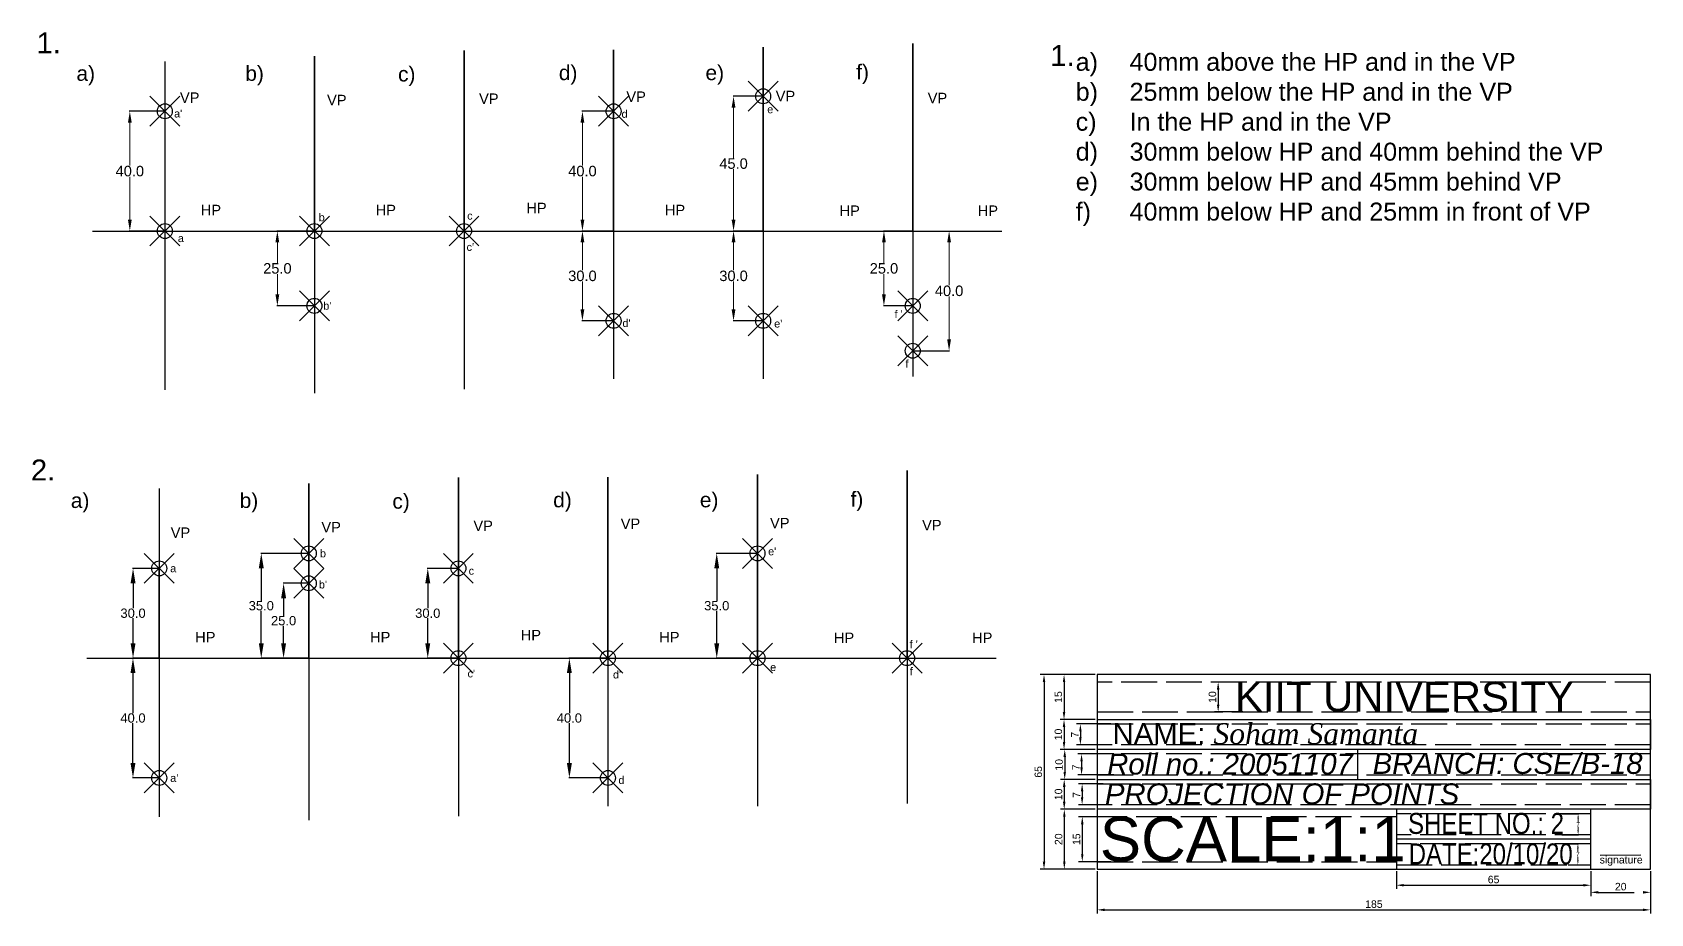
# Model space of a CAD drawing. Header units: millimetres. Extents: x 37 to 578, y 44 to 339.
import ezdxf

# ---------------------------------------------------------------- set-up
doc = ezdxf.new("R2010")
doc.units = ezdxf.units.MM
doc.header["$MEASUREMENT"] = 0
doc.header["$PDMODE"] = 35
doc.header["$PDSIZE"] = 5
doc.linetypes.add('ACAD_ISO02W100', pattern=[15, 12, -3])
doc.styles.get("Standard").update_dxf_attribs({"font": 'arial.ttf'})
doc.dimstyles.new('ISO-25', dxfattribs={"dimtxt": 2.5, "dimasz": 2.5, "dimexe": 1.25, "dimexo": 0.625, "dimtad": 1, "dimtxsty": 'Standard', "dimcen": 2.5, "dimadec": 0, "dimazin": 0, "dimtfac": 1, "dimtmove": 0, "dimatfit": 3, "dimfxl": 1, "dimarcsym": 0})
doc.dimstyles.get("Standard").update_dxf_attribs({"dimtxt": 0.18, "dimasz": 0.18, "dimexe": 0.18, "dimexo": 0.0625, "dimgap": 0.09, "dimtad": 0, "dimtih": 1, "dimtoh": 1, "dimdec": 4, "dimzin": 0, "dimdsep": 46, "dimtxsty": 'Standard', "dimcen": 0.09, "dimadec": 0, "dimazin": 0, "dimtfac": 1, "dimtdec": 4, "dimtofl": 0, "dimtmove": 0, "dimatfit": 3, "dimfxl": 1, "dimtolj": 1, "dimtzin": 0, "dimarcsym": 0})

# ---------------------------------------------------------------- blocks, each defined once
blk = doc.blocks.new('*D16')
at = {"color": 0, "lineweight": -2, "transparency": 16777216}
for p, q in [((79.27, 159.71), (70.41, 159.71)), ((70.59, 154.71), (70.59, 146.39)), ((70.59, 134.71), (70.59, 143.04)), ((79.27, 129.71), (70.41, 129.71))]:
    blk.add_line(p, q, dxfattribs=at)
at = {"color": 0, "transparency": 16777216}
for points in [[(69.76, 154.71), (71.42, 154.71), (70.59, 159.71)], [(69.76, 134.71), (71.42, 134.71), (70.59, 129.71)]]:
    blk.add_solid(points, dxfattribs=at)
at = {"layer": 'Defpoints', "color": 0, "transparency": 16777216}
for p in [(79.33, 159.71), (70.59, 129.71), (79.33, 129.71)]:
    blk.add_point(p, dxfattribs=at)
at = {"color": 0, "transparency": 16777216, "insert": (70.59, 144.71), "char_height": 3.1, "attachment_point": 5}
blk.add_mtext('\\A1;30.0', dxfattribs=at)
blk = doc.blocks.new('*D17')
at = {"color": 0, "lineweight": -2, "transparency": 16777216}
for p, q in [((79.27, 129.71), (70.38, 129.71)), ((70.56, 124.71), (70.56, 111.39)), ((70.56, 94.71), (70.56, 108.04)), ((79.27, 89.71), (70.38, 89.71))]:
    blk.add_line(p, q, dxfattribs=at)
at = {"color": 0, "transparency": 16777216}
for points in [[(69.73, 124.71), (71.39, 124.71), (70.56, 129.71)], [(69.73, 94.71), (71.39, 94.71), (70.56, 89.71)]]:
    blk.add_solid(points, dxfattribs=at)
at = {"layer": 'Defpoints', "color": 0, "transparency": 16777216}
for p in [(70.56, 129.71), (79.33, 129.71), (79.33, 89.71)]:
    blk.add_point(p, dxfattribs=at)
at = {"color": 0, "transparency": 16777216, "insert": (70.56, 109.71), "char_height": 3.1, "attachment_point": 5}
blk.add_mtext('\\A1;40.0', dxfattribs=at)
blk = doc.blocks.new('*D18')
at = {"color": 0, "lineweight": -2, "transparency": 16777216}
for p, q in [((129.27, 154.71), (120.73, 154.71)), ((120.91, 149.71), (120.91, 143.89)), ((120.91, 134.71), (120.91, 140.54)), ((129.27, 129.71), (120.73, 129.71))]:
    blk.add_line(p, q, dxfattribs=at)
at = {"color": 0, "transparency": 16777216}
for points in [[(120.08, 149.71), (121.75, 149.71), (120.91, 154.71)], [(120.08, 134.71), (121.75, 134.71), (120.91, 129.71)]]:
    blk.add_solid(points, dxfattribs=at)
at = {"layer": 'Defpoints', "color": 0, "transparency": 16777216}
for p in [(129.33, 154.71), (120.91, 129.71), (129.33, 129.71)]:
    blk.add_point(p, dxfattribs=at)
at = {"color": 0, "transparency": 16777216, "insert": (120.91, 142.21), "char_height": 3.1, "attachment_point": 5}
blk.add_mtext('\\A1;25.0', dxfattribs=at)
blk = doc.blocks.new('*D19')
at = {"color": 0, "lineweight": -2, "transparency": 16777216}
for p, q in [((129.27, 164.71), (113.27, 164.71)), ((113.45, 159.71), (113.45, 148.89)), ((113.45, 134.71), (113.45, 145.54)), ((129.27, 129.71), (113.27, 129.71))]:
    blk.add_line(p, q, dxfattribs=at)
at = {"color": 0, "transparency": 16777216}
for points in [[(112.62, 159.71), (114.28, 159.71), (113.45, 164.71)], [(112.62, 134.71), (114.28, 134.71), (113.45, 129.71)]]:
    blk.add_solid(points, dxfattribs=at)
at = {"layer": 'Defpoints', "color": 0, "transparency": 16777216}
for p in [(129.33, 164.71), (113.45, 129.71), (129.33, 129.71)]:
    blk.add_point(p, dxfattribs=at)
at = {"color": 0, "transparency": 16777216, "insert": (113.45, 147.21), "char_height": 3.1, "attachment_point": 5}
blk.add_mtext('\\A1;35.0', dxfattribs=at)
blk = doc.blocks.new('*D20')
at = {"color": 0, "lineweight": -2, "transparency": 16777216}
for p, q in [((179.27, 159.71), (168.92, 159.71)), ((169.1, 154.71), (169.1, 146.39)), ((169.1, 134.71), (169.1, 143.04)), ((179.27, 129.71), (168.92, 129.71))]:
    blk.add_line(p, q, dxfattribs=at)
at = {"color": 0, "transparency": 16777216}
for points in [[(168.27, 154.71), (169.94, 154.71), (169.1, 159.71)], [(168.27, 134.71), (169.94, 134.71), (169.1, 129.71)]]:
    blk.add_solid(points, dxfattribs=at)
at = {"layer": 'Defpoints', "color": 0, "transparency": 16777216}
for p in [(179.33, 159.71), (169.1, 129.71), (179.33, 129.71)]:
    blk.add_point(p, dxfattribs=at)
at = {"color": 0, "transparency": 16777216, "insert": (169.1, 144.71), "char_height": 3.1, "attachment_point": 5}
blk.add_mtext('\\A1;30.0', dxfattribs=at)
blk = doc.blocks.new('*D21')
at = {"color": 0, "lineweight": -2, "transparency": 16777216}
for p, q in [((229.27, 129.71), (216.26, 129.71)), ((216.44, 124.71), (216.44, 111.39)), ((216.44, 94.71), (216.44, 108.04)), ((229.27, 89.71), (216.26, 89.71))]:
    blk.add_line(p, q, dxfattribs=at)
at = {"color": 0, "transparency": 16777216}
for points in [[(215.61, 124.71), (217.28, 124.71), (216.44, 129.71)], [(215.61, 94.71), (217.28, 94.71), (216.44, 89.71)]]:
    blk.add_solid(points, dxfattribs=at)
at = {"layer": 'Defpoints', "color": 0, "transparency": 16777216}
for p in [(216.44, 129.71), (229.33, 129.71), (229.33, 89.71)]:
    blk.add_point(p, dxfattribs=at)
at = {"color": 0, "transparency": 16777216, "insert": (216.44, 109.71), "char_height": 3.1, "attachment_point": 5}
blk.add_mtext('\\A1;40.0', dxfattribs=at)
blk = doc.blocks.new('*D22')
at = {"color": 0, "lineweight": -2, "transparency": 16777216}
for p, q in [((279.27, 164.71), (265.52, 164.71)), ((265.7, 159.71), (265.7, 148.89)), ((265.7, 134.71), (265.7, 145.54)), ((279.27, 129.71), (265.52, 129.71))]:
    blk.add_line(p, q, dxfattribs=at)
at = {"color": 0, "transparency": 16777216}
for points in [[(264.87, 159.71), (266.53, 159.71), (265.7, 164.71)], [(264.87, 134.71), (266.53, 134.71), (265.7, 129.71)]]:
    blk.add_solid(points, dxfattribs=at)
at = {"layer": 'Defpoints', "color": 0, "transparency": 16777216}
for p in [(279.33, 164.71), (265.7, 129.71), (279.33, 129.71)]:
    blk.add_point(p, dxfattribs=at)
at = {"color": 0, "transparency": 16777216, "insert": (265.7, 147.21), "char_height": 3.1, "attachment_point": 5}
blk.add_mtext('\\A1;35.0', dxfattribs=at)
blk = doc.blocks.new('*D9')
at = {"color": 0, "lineweight": -2, "transparency": 16777216}
for p, q in [((81.16, 312.39), (69.33, 312.39)), ((81.16, 272.39), (69.33, 272.39))]:
    blk.add_line(p, q, dxfattribs=at)
at = {"color": 0, "lineweight": 5, "transparency": 16777216}
for p, q in [((69.51, 308.59), (69.51, 294.26)), ((69.51, 276.19), (69.51, 290.51))]:
    blk.add_line(p, q, dxfattribs=at)
at = {"color": 0, "transparency": 16777216}
for points in [[(68.88, 308.59), (70.15, 308.59), (69.51, 312.39)], [(68.88, 276.19), (70.15, 276.19), (69.51, 272.39)]]:
    blk.add_solid(points, dxfattribs=at)
at = {"layer": 'Defpoints', "color": 0, "transparency": 16777216}
for p in [(81.22, 312.39), (69.51, 272.39), (81.22, 272.39)]:
    blk.add_point(p, dxfattribs=at)
at = {"color": 0, "transparency": 16777216, "insert": (69.51, 292.39), "char_height": 3.5, "attachment_point": 5}
blk.add_mtext('\\A1;40.0', dxfattribs=at)
blk = doc.blocks.new('*D10')
at = {"color": 0, "lineweight": -2, "transparency": 16777216}
for p, q in [((131.16, 272.39), (118.65, 272.39)), ((131.16, 247.39), (118.65, 247.39))]:
    blk.add_line(p, q, dxfattribs=at)
at = {"color": 0, "lineweight": 5, "transparency": 16777216}
for p, q in [((118.83, 268.59), (118.83, 261.76)), ((118.83, 251.19), (118.83, 258.01))]:
    blk.add_line(p, q, dxfattribs=at)
at = {"color": 0, "transparency": 16777216}
for points in [[(118.19, 268.59), (119.46, 268.59), (118.83, 272.39)], [(118.19, 251.19), (119.46, 251.19), (118.83, 247.39)]]:
    blk.add_solid(points, dxfattribs=at)
at = {"layer": 'Defpoints', "color": 0, "transparency": 16777216}
for p in [(131.22, 272.39), (118.83, 247.39), (131.22, 247.39)]:
    blk.add_point(p, dxfattribs=at)
at = {"color": 0, "transparency": 16777216, "insert": (118.83, 259.89), "char_height": 3.5, "attachment_point": 5}
blk.add_mtext('\\A1;25.0', dxfattribs=at)
blk = doc.blocks.new('*D23')
at = {"color": 0, "lineweight": -2, "transparency": 16777216}
for p, q in [((231.16, 312.39), (220.63, 312.39)), ((231.16, 272.39), (220.63, 272.39))]:
    blk.add_line(p, q, dxfattribs=at)
at = {"color": 0, "lineweight": 5, "transparency": 16777216}
for p, q in [((220.81, 308.59), (220.81, 294.26)), ((220.81, 276.19), (220.81, 290.51))]:
    blk.add_line(p, q, dxfattribs=at)
at = {"color": 0, "transparency": 16777216}
for points in [[(220.17, 308.59), (221.44, 308.59), (220.81, 312.39)], [(220.17, 276.19), (221.44, 276.19), (220.81, 272.39)]]:
    blk.add_solid(points, dxfattribs=at)
at = {"layer": 'Defpoints', "color": 0, "transparency": 16777216}
for p in [(231.22, 312.39), (220.81, 272.39), (231.22, 272.39)]:
    blk.add_point(p, dxfattribs=at)
at = {"color": 0, "transparency": 16777216, "insert": (220.81, 292.39), "char_height": 3.5, "attachment_point": 5}
blk.add_mtext('\\A1;40.0', dxfattribs=at)
blk = doc.blocks.new('*D11')
at = {"color": 0, "lineweight": -2, "transparency": 16777216}
for p, q in [((231.16, 272.39), (220.63, 272.39)), ((231.16, 242.39), (220.63, 242.39))]:
    blk.add_line(p, q, dxfattribs=at)
at = {"color": 0, "lineweight": 5, "transparency": 16777216}
for p, q in [((220.81, 268.59), (220.81, 259.27)), ((220.81, 246.19), (220.81, 255.51))]:
    blk.add_line(p, q, dxfattribs=at)
at = {"color": 0, "transparency": 16777216}
for points in [[(220.17, 268.59), (221.44, 268.59), (220.81, 272.39)], [(220.17, 246.19), (221.44, 246.19), (220.81, 242.39)]]:
    blk.add_solid(points, dxfattribs=at)
at = {"layer": 'Defpoints', "color": 0, "transparency": 16777216}
for p in [(231.22, 272.39), (220.81, 242.39), (231.22, 242.39)]:
    blk.add_point(p, dxfattribs=at)
at = {"color": 0, "transparency": 16777216, "insert": (220.81, 257.39), "char_height": 3.5, "attachment_point": 5}
blk.add_mtext('\\A1;30.0', dxfattribs=at)
blk = doc.blocks.new('*D12')
at = {"color": 0, "lineweight": -2, "transparency": 16777216}
for p, q in [((281.16, 317.39), (271.14, 317.39)), ((281.16, 272.39), (271.14, 272.39))]:
    blk.add_line(p, q, dxfattribs=at)
at = {"color": 0, "lineweight": 5, "transparency": 16777216}
for p, q in [((271.32, 313.59), (271.32, 296.76)), ((271.32, 276.19), (271.32, 293.01))]:
    blk.add_line(p, q, dxfattribs=at)
at = {"color": 0, "transparency": 16777216}
for points in [[(270.68, 313.59), (271.95, 313.59), (271.32, 317.39)], [(270.68, 276.19), (271.95, 276.19), (271.32, 272.39)]]:
    blk.add_solid(points, dxfattribs=at)
at = {"layer": 'Defpoints', "color": 0, "transparency": 16777216}
for p in [(281.22, 317.39), (271.32, 272.39), (281.22, 272.39)]:
    blk.add_point(p, dxfattribs=at)
at = {"color": 0, "transparency": 16777216, "insert": (271.32, 294.89), "char_height": 3.5, "attachment_point": 5}
blk.add_mtext('\\A1;45.0', dxfattribs=at)
blk = doc.blocks.new('*D13')
at = {"color": 0, "lineweight": -2, "transparency": 16777216}
for p, q in [((281.16, 272.39), (271.14, 272.39)), ((281.16, 242.39), (271.14, 242.39))]:
    blk.add_line(p, q, dxfattribs=at)
at = {"color": 0, "lineweight": 5, "transparency": 16777216}
for p, q in [((271.32, 268.59), (271.32, 259.27)), ((271.32, 246.19), (271.32, 255.51))]:
    blk.add_line(p, q, dxfattribs=at)
at = {"color": 0, "transparency": 16777216}
for points in [[(270.68, 268.59), (271.95, 268.59), (271.32, 272.39)], [(270.68, 246.19), (271.95, 246.19), (271.32, 242.39)]]:
    blk.add_solid(points, dxfattribs=at)
at = {"layer": 'Defpoints', "color": 0, "transparency": 16777216}
for p in [(281.22, 272.39), (271.32, 242.39), (281.22, 242.39)]:
    blk.add_point(p, dxfattribs=at)
at = {"color": 0, "transparency": 16777216, "insert": (271.32, 257.39), "char_height": 3.5, "attachment_point": 5}
blk.add_mtext('\\A1;30.0', dxfattribs=at)
blk = doc.blocks.new('*D14')
at = {"color": 0, "lineweight": -2, "transparency": 16777216}
for p, q in [((331.16, 272.39), (321.41, 272.39)), ((331.16, 247.39), (321.41, 247.39))]:
    blk.add_line(p, q, dxfattribs=at)
at = {"color": 0, "lineweight": 5, "transparency": 16777216}
for p, q in [((321.59, 268.59), (321.59, 261.76)), ((321.59, 251.19), (321.59, 258.01))]:
    blk.add_line(p, q, dxfattribs=at)
at = {"color": 0, "transparency": 16777216}
for points in [[(320.95, 268.59), (322.22, 268.59), (321.59, 272.39)], [(320.95, 251.19), (322.22, 251.19), (321.59, 247.39)]]:
    blk.add_solid(points, dxfattribs=at)
at = {"layer": 'Defpoints', "color": 0, "transparency": 16777216}
for p in [(331.22, 272.39), (321.59, 247.39), (331.22, 247.39)]:
    blk.add_point(p, dxfattribs=at)
at = {"color": 0, "transparency": 16777216, "insert": (321.59, 259.89), "char_height": 3.5, "attachment_point": 5}
blk.add_mtext('\\A1;25.0', dxfattribs=at)
blk = doc.blocks.new('*D15')
at = {"color": 0, "lineweight": -2, "transparency": 16777216}
for p, q in [((331.28, 272.39), (343.55, 272.39)), ((331.28, 232.39), (343.55, 232.39))]:
    blk.add_line(p, q, dxfattribs=at)
at = {"color": 0, "lineweight": 5, "transparency": 16777216}
for p, q in [((343.37, 268.59), (343.37, 254.26)), ((343.37, 236.19), (343.37, 250.51))]:
    blk.add_line(p, q, dxfattribs=at)
at = {"color": 0, "transparency": 16777216}
for points in [[(342.74, 268.59), (344.01, 268.59), (343.37, 272.39)], [(342.74, 236.19), (344.01, 236.19), (343.37, 232.39)]]:
    blk.add_solid(points, dxfattribs=at)
at = {"layer": 'Defpoints', "color": 0, "transparency": 16777216}
for p in [(331.22, 272.39), (331.22, 232.39), (343.37, 232.39)]:
    blk.add_point(p, dxfattribs=at)
at = {"color": 0, "transparency": 16777216, "insert": (343.37, 252.39), "char_height": 3.5, "attachment_point": 5}
blk.add_mtext('\\A1;40.0', dxfattribs=at)
blk = doc.blocks.new('*D29')
at = {"color": 0, "lineweight": -2, "transparency": 16777216}
for p, q in [((492.88, 58.6), (492.88, 52.61)), ((557.88, 58.6), (557.88, 52.61)), ((495.38, 53.86), (555.38, 53.86))]:
    blk.add_line(p, q, dxfattribs=at)
at = {"color": 0, "transparency": 16777216}
for points in [[(495.38, 54.28), (495.38, 53.44), (492.88, 53.86)], [(555.38, 54.28), (555.38, 53.44), (557.88, 53.86)]]:
    blk.add_solid(points, dxfattribs=at)
at = {"layer": 'Defpoints', "color": 0, "transparency": 16777216}
for p in [(492.88, 59.23), (557.88, 59.23), (557.88, 53.86)]:
    blk.add_point(p, dxfattribs=at)
at = {"color": 0, "transparency": 16777216, "insert": (525.38, 55.76), "char_height": 2.5, "attachment_point": 5}
blk.add_mtext('65', dxfattribs=at)
blk = doc.blocks.new('*D24')
at = {"color": 0, "lineweight": -2, "transparency": 16777216}
for p, q in [((397.37, 76.73), (386.64, 76.73)), ((387.89, 74.23), (387.89, 64.23)), ((397.4, 61.73), (386.64, 61.73))]:
    blk.add_line(p, q, dxfattribs=at)
at = {"color": 0, "transparency": 16777216}
for points in [[(387.47, 74.23), (388.31, 74.23), (387.89, 76.73)], [(387.47, 64.23), (388.31, 64.23), (387.89, 61.73)]]:
    blk.add_solid(points, dxfattribs=at)
at = {"layer": 'Defpoints', "color": 0, "transparency": 16777216}
for p in [(397.99, 76.73), (387.89, 61.73), (398.03, 61.73)]:
    blk.add_point(p, dxfattribs=at)
at = {"color": 0, "transparency": 16777216, "insert": (385.99, 69.23), "char_height": 2.5, "attachment_point": 5, "rotation": 90}
blk.add_mtext('15', dxfattribs=at)
blk = doc.blocks.new('*D30')
at = {"color": 0, "lineweight": -2, "transparency": 16777216}
for p, q in [((392.25, 109.23), (380.55, 109.23)), ((381.8, 106.73), (381.8, 101.73)), ((392.25, 99.23), (380.55, 99.23))]:
    blk.add_line(p, q, dxfattribs=at)
at = {"color": 0, "transparency": 16777216}
for points in [[(381.38, 106.73), (382.21, 106.73), (381.8, 109.23)], [(381.38, 101.73), (382.21, 101.73), (381.8, 99.23)]]:
    blk.add_solid(points, dxfattribs=at)
at = {"layer": 'Defpoints', "color": 0, "transparency": 16777216}
for p in [(392.88, 109.23), (381.8, 99.23), (392.88, 99.23)]:
    blk.add_point(p, dxfattribs=at)
at = {"color": 0, "transparency": 16777216, "insert": (379.89, 104.23), "char_height": 2.5, "attachment_point": 5, "rotation": 90}
blk.add_mtext('10', dxfattribs=at)
blk = doc.blocks.new('*D31')
at = {"color": 0, "lineweight": -2, "transparency": 16777216}
for p, q in [((392.25, 99.23), (380.78, 99.23)), ((382.03, 96.73), (382.03, 91.73)), ((392.25, 89.23), (380.78, 89.23))]:
    blk.add_line(p, q, dxfattribs=at)
at = {"color": 0, "transparency": 16777216}
for points in [[(381.61, 96.73), (382.44, 96.73), (382.03, 99.23)], [(381.61, 91.73), (382.44, 91.73), (382.03, 89.23)]]:
    blk.add_solid(points, dxfattribs=at)
at = {"layer": 'Defpoints', "color": 0, "transparency": 16777216}
for p in [(392.88, 99.23), (382.03, 89.23), (392.88, 89.23)]:
    blk.add_point(p, dxfattribs=at)
at = {"color": 0, "transparency": 16777216, "insert": (380.13, 94.09), "char_height": 2.5, "attachment_point": 5, "rotation": 90}
blk.add_mtext('10', dxfattribs=at)
blk = doc.blocks.new('*D32')
at = {"color": 0, "lineweight": -2, "transparency": 16777216}
for p, q in [((392.25, 124.23), (373.85, 124.23)), ((375.1, 121.73), (375.1, 61.73)), ((392.25, 59.23), (373.85, 59.23))]:
    blk.add_line(p, q, dxfattribs=at)
at = {"color": 0, "transparency": 16777216}
for points in [[(374.68, 121.73), (375.52, 121.73), (375.1, 124.23)], [(374.68, 61.73), (375.52, 61.73), (375.1, 59.23)]]:
    blk.add_solid(points, dxfattribs=at)
at = {"layer": 'Defpoints', "color": 0, "transparency": 16777216}
for p in [(392.88, 124.23), (375.1, 59.23), (392.88, 59.23)]:
    blk.add_point(p, dxfattribs=at)
at = {"color": 0, "transparency": 16777216, "insert": (373.2, 91.73), "char_height": 2.5, "attachment_point": 5, "rotation": 90}
blk.add_mtext('65', dxfattribs=at)
blk = doc.blocks.new('*D33')
at = {"color": 0, "lineweight": -2, "transparency": 16777216}
for p, q in [((392.25, 124.23), (380.55, 124.23)), ((381.8, 121.73), (381.8, 111.73)), ((392.25, 109.23), (380.55, 109.23))]:
    blk.add_line(p, q, dxfattribs=at)
at = {"color": 0, "transparency": 16777216}
for points in [[(381.38, 121.73), (382.21, 121.73), (381.8, 124.23)], [(381.38, 111.73), (382.21, 111.73), (381.8, 109.23)]]:
    blk.add_solid(points, dxfattribs=at)
at = {"layer": 'Defpoints', "color": 0, "transparency": 16777216}
for p in [(392.88, 124.23), (381.8, 109.23), (392.88, 109.23)]:
    blk.add_point(p, dxfattribs=at)
at = {"color": 0, "transparency": 16777216, "insert": (379.89, 116.73), "char_height": 2.5, "attachment_point": 5, "rotation": 90}
blk.add_mtext('15', dxfattribs=at)
blk = doc.blocks.new('*D25')
at = {"color": 0, "lineweight": -2, "transparency": 16777216}
for p, q in [((392.25, 79.23), (380.64, 79.23)), ((381.89, 76.73), (381.89, 61.73)), ((392.25, 59.23), (380.64, 59.23))]:
    blk.add_line(p, q, dxfattribs=at)
at = {"color": 0, "transparency": 16777216}
for points in [[(381.48, 76.73), (382.31, 76.73), (381.89, 79.23)], [(381.48, 61.73), (382.31, 61.73), (381.89, 59.23)]]:
    blk.add_solid(points, dxfattribs=at)
at = {"layer": 'Defpoints', "color": 0, "transparency": 16777216}
for p in [(392.88, 79.23), (381.89, 59.23), (392.88, 59.23)]:
    blk.add_point(p, dxfattribs=at)
at = {"color": 0, "transparency": 16777216, "insert": (379.99, 69.23), "char_height": 2.5, "attachment_point": 5, "rotation": 90}
blk.add_mtext('20', dxfattribs=at)
blk = doc.blocks.new('*D34')
at = {"color": 0, "lineweight": -2, "transparency": 16777216}
for p, q in [((392.25, 89.23), (380.6, 89.23)), ((381.85, 86.73), (381.85, 81.73)), ((392.25, 79.23), (380.6, 79.23))]:
    blk.add_line(p, q, dxfattribs=at)
at = {"color": 0, "transparency": 16777216}
for points in [[(381.44, 86.73), (382.27, 86.73), (381.85, 89.23)], [(381.44, 81.73), (382.27, 81.73), (381.85, 79.23)]]:
    blk.add_solid(points, dxfattribs=at)
at = {"layer": 'Defpoints', "color": 0, "transparency": 16777216}
for p in [(392.88, 89.23), (381.85, 79.23), (392.88, 79.23)]:
    blk.add_point(p, dxfattribs=at)
at = {"color": 0, "transparency": 16777216, "insert": (379.95, 84.23), "char_height": 2.5, "attachment_point": 5, "rotation": 90}
blk.add_mtext('10', dxfattribs=at)
blk = doc.blocks.new('*D26')
at = {"color": 0, "lineweight": -2, "transparency": 16777216}
for p, q in [((441.6, 121.73), (432.07, 121.73)), ((433.32, 119.23), (433.32, 114.23)), ((441.6, 111.73), (432.07, 111.73))]:
    blk.add_line(p, q, dxfattribs=at)
at = {"color": 0, "transparency": 16777216}
for points in [[(432.9, 119.23), (433.74, 119.23), (433.32, 121.73)], [(432.9, 114.23), (433.74, 114.23), (433.32, 111.73)]]:
    blk.add_solid(points, dxfattribs=at)
at = {"layer": 'Defpoints', "color": 0, "transparency": 16777216}
for p in [(442.23, 121.73), (433.32, 111.73), (442.23, 111.73)]:
    blk.add_point(p, dxfattribs=at)
at = {"color": 0, "transparency": 16777216, "insert": (431.42, 116.73), "char_height": 2.5, "attachment_point": 5, "rotation": 90}
blk.add_mtext('10', dxfattribs=at)
blk = doc.blocks.new('*D35')
at = {"color": 0, "lineweight": -2, "transparency": 16777216}
for p, q in [((392.88, 58.6), (392.88, 44.39)), ((577.88, 58.6), (577.88, 44.39)), ((395.38, 45.64), (575.38, 45.64))]:
    blk.add_line(p, q, dxfattribs=at)
at = {"color": 0, "transparency": 16777216}
for points in [[(395.38, 46.05), (395.38, 45.22), (392.88, 45.64)], [(575.38, 46.05), (575.38, 45.22), (577.88, 45.64)]]:
    blk.add_solid(points, dxfattribs=at)
at = {"layer": 'Defpoints', "color": 0, "transparency": 16777216}
for p in [(392.88, 59.23), (577.88, 59.23), (577.88, 45.64)]:
    blk.add_point(p, dxfattribs=at)
at = {"color": 0, "transparency": 16777216, "insert": (485.38, 47.54), "char_height": 2.5, "attachment_point": 5}
blk.add_mtext('185', dxfattribs=at)
blk = doc.blocks.new('*D36')
at = {"color": 0, "linetype": 'ACAD_ISO02W100', "lineweight": -2, "transparency": 16777216}
for p, q in [((397.42, 107.73), (386.01, 107.73)), ((387.26, 105.23), (387.26, 103.23)), ((397.42, 100.73), (386.01, 100.73))]:
    blk.add_line(p, q, dxfattribs=at)
at = {"color": 0, "linetype": 'ACAD_ISO02W100', "transparency": 16777216}
for points in [[(386.84, 105.23), (387.67, 105.23), (387.26, 107.73)], [(386.84, 103.23), (387.67, 103.23), (387.26, 100.73)]]:
    blk.add_solid(points, dxfattribs=at)
at = {"layer": 'Defpoints', "color": 0, "linetype": 'ACAD_ISO02W100', "transparency": 16777216}
for p in [(398.05, 107.73), (387.26, 100.73), (398.05, 100.73)]:
    blk.add_point(p, dxfattribs=at)
at = {"color": 0, "linetype": 'ACAD_ISO02W100', "transparency": 16777216, "insert": (385.38, 104.13), "char_height": 2.5, "attachment_point": 5, "rotation": 90}
blk.add_mtext('7', dxfattribs=at)
blk = doc.blocks.new('*D27')
at = {"color": 0, "linetype": 'ACAD_ISO02W100', "lineweight": -2, "transparency": 16777216}
for p, q in [((398.39, 97.73), (386.4, 97.73)), ((387.65, 95.23), (387.65, 93.23)), ((398.39, 90.73), (386.4, 90.73))]:
    blk.add_line(p, q, dxfattribs=at)
at = {"color": 0, "linetype": 'ACAD_ISO02W100', "transparency": 16777216}
for points in [[(387.24, 95.23), (388.07, 95.23), (387.65, 97.73)], [(387.24, 93.23), (388.07, 93.23), (387.65, 90.73)]]:
    blk.add_solid(points, dxfattribs=at)
at = {"layer": 'Defpoints', "color": 0, "linetype": 'ACAD_ISO02W100', "transparency": 16777216}
for p in [(399.02, 97.73), (387.65, 90.73), (399.02, 90.73)]:
    blk.add_point(p, dxfattribs=at)
at = {"color": 0, "linetype": 'ACAD_ISO02W100', "transparency": 16777216, "insert": (385.78, 93.23), "char_height": 2.5, "width": 0.8574, "attachment_point": 5, "rotation": 90}
blk.add_mtext('7', dxfattribs=at)
blk = doc.blocks.new('*D37')
at = {"color": 0, "linetype": 'ACAD_ISO02W100', "lineweight": -2, "transparency": 16777216}
for p, q in [((394.87, 87.73), (386.59, 87.73)), ((387.84, 85.23), (387.84, 83.23)), ((394.87, 80.73), (386.59, 80.73))]:
    blk.add_line(p, q, dxfattribs=at)
at = {"color": 0, "linetype": 'ACAD_ISO02W100', "transparency": 16777216}
for points in [[(387.42, 85.23), (388.25, 85.23), (387.84, 87.73)], [(387.42, 83.23), (388.25, 83.23), (387.84, 80.73)]]:
    blk.add_solid(points, dxfattribs=at)
at = {"layer": 'Defpoints', "color": 0, "linetype": 'ACAD_ISO02W100', "transparency": 16777216}
for p in [(395.49, 87.73), (387.84, 80.73), (395.49, 80.73)]:
    blk.add_point(p, dxfattribs=at)
at = {"color": 0, "linetype": 'ACAD_ISO02W100', "transparency": 16777216, "insert": (385.96, 84.03), "char_height": 2.5, "attachment_point": 5, "rotation": 90}
blk.add_mtext('7', dxfattribs=at)
blk = doc.blocks.new('*D39')
at = {"color": 0, "linetype": 'ACAD_ISO02W100', "lineweight": -2, "transparency": 16777216}
for p, q in [((557.88, 58.6), (557.88, 50.24)), ((577.88, 58.6), (577.88, 50.24)), ((560.38, 51.49), (575.38, 51.49))]:
    blk.add_line(p, q, dxfattribs=at)
at = {"color": 0, "linetype": 'ACAD_ISO02W100', "transparency": 16777216}
for points in [[(560.38, 51.91), (560.38, 51.08), (557.88, 51.49)], [(575.38, 51.91), (575.38, 51.08), (577.88, 51.49)]]:
    blk.add_solid(points, dxfattribs=at)
at = {"layer": 'Defpoints', "color": 0, "linetype": 'ACAD_ISO02W100', "transparency": 16777216}
for p in [(557.88, 59.23), (577.88, 59.23), (577.88, 51.49)]:
    blk.add_point(p, dxfattribs=at)
at = {"color": 0, "linetype": 'ACAD_ISO02W100', "transparency": 16777216, "insert": (567.88, 53.39), "char_height": 2.5, "attachment_point": 5}
blk.add_mtext('20', dxfattribs=at)
blk = doc.blocks.new('*D40')
at = {"color": 0, "lineweight": -2, "transparency": 16777216}
for p, q in [((550.26, 67.73), (553.74, 67.73)), ((550.26, 60.73), (553.74, 60.73))]:
    blk.add_line(p, q, dxfattribs=at)
at = {"color": 0, "lineweight": 0, "transparency": 16777216}
for p, q in [((553.56, 66.23), (553.56, 65.07)), ((553.56, 62.23), (553.56, 63.39))]:
    blk.add_line(p, q, dxfattribs=at)
at = {"color": 0, "transparency": 16777216}
for points in [[(553.31, 66.23), (553.81, 66.23), (553.56, 67.73)], [(553.31, 62.23), (553.81, 62.23), (553.56, 60.73)]]:
    blk.add_solid(points, dxfattribs=at)
at = {"layer": 'Defpoints', "color": 0, "transparency": 16777216}
for p in [(550.2, 67.73), (550.2, 60.73), (553.56, 60.73)]:
    blk.add_point(p, dxfattribs=at)
at = {"color": 0, "transparency": 16777216, "insert": (553.56, 64.23), "char_height": 1.5, "attachment_point": 5}
blk.add_mtext('\\A1;7', dxfattribs=at)
blk = doc.blocks.new('*D41')
at = {"color": 0, "lineweight": -2, "transparency": 16777216}
for p, q in [((548.32, 77.73), (553.82, 77.73)), ((548.24, 70.73), (553.82, 70.73))]:
    blk.add_line(p, q, dxfattribs=at)
at = {"color": 0, "lineweight": 0, "transparency": 16777216}
for p, q in [((553.64, 76.23), (553.64, 75.07)), ((553.64, 72.23), (553.64, 73.39))]:
    blk.add_line(p, q, dxfattribs=at)
at = {"color": 0, "transparency": 16777216}
for points in [[(553.39, 76.23), (553.89, 76.23), (553.64, 77.73)], [(553.39, 72.23), (553.89, 72.23), (553.64, 70.73)]]:
    blk.add_solid(points, dxfattribs=at)
at = {"layer": 'Defpoints', "color": 0, "transparency": 16777216}
for p in [(548.26, 77.73), (553.64, 77.73), (548.18, 70.73)]:
    blk.add_point(p, dxfattribs=at)
at = {"color": 0, "transparency": 16777216, "insert": (553.64, 74.23), "char_height": 1.5, "attachment_point": 5}
blk.add_mtext('\\A1;7', dxfattribs=at)

msp = doc.modelspace()

# ---------------------------------------------------------------- linework, layer by layer
for p, q in [((131.22, 272.39), (131.22, 330.76)), ((181.22, 272.39), (181.22, 332.68)), ((231.22, 272.39), (231.22, 332.89)), ((281.22, 272.39), (281.22, 333.75)), ((331.22, 272.39), (331.22, 335.02)), ((231.22, 272.39), (231.22, 272.39)), ((179.33, 129.71), (179.33, 190.01)), ((229.33, 129.71), (229.33, 190.22)), ((279.33, 129.71), (279.33, 191.07)), ((329.33, 129.71), (329.33, 192.35)), ((129.33, 129.71), (129.33, 188.09)), ((129.33, 129.71), (129.33, 154.71)), ((577.88, 124.23), (392.88, 124.23)), ((392.88, 124.23), (392.88, 59.23)), ((392.88, 124.23), (392.88, 109.23)), ((548.68, 124.23), (548.68, 124.23)), ((577.88, 59.23), (577.88, 124.23)), ((392.88, 109.23), (577.88, 109.23)), ((577.88, 109.23), (577.88, 99.23)), ((577.88, 99.23), (392.88, 99.23)), ((392.88, 99.23), (392.88, 89.23)), ((479.9, 99.23), (479.9, 89.23)), ((392.88, 89.23), (577.88, 89.23)), ((577.88, 89.23), (577.88, 79.23)), ((492.88, 79.23), (392.88, 79.23)), ((557.88, 79.23), (492.88, 79.23)), ((492.88, 79.23), (492.88, 59.23)), ((492.88, 79.23), (492.88, 76.73)), ((492.88, 76.73), (492.88, 61.73)), ((577.88, 79.23), (557.88, 79.23)), ((557.88, 59.23), (557.88, 79.23)), ((557.88, 69.23), (492.88, 69.23)), ((392.88, 59.23), (492.88, 59.23)), ((492.88, 59.23), (557.88, 59.23)), ((557.88, 59.23), (577.88, 59.23))]:
    msp.add_line(p, q)
at = {"color": 85, "true_color": 0x58ba48}
for p, q in [((131.22, 330.76), (131.22, 218.27)), ((181.22, 332.68), (181.22, 219.55)), ((231.22, 332.89), (231.22, 222.96)), ((281.22, 333.75), (281.22, 222.96)), ((331.22, 335.02), (331.22, 223.81)), ((81.22, 329.06), (81.22, 219.34)), ((57.08, 272.39), (360.98, 272.39)), ((81.22, 272.39), (131.22, 272.39)), ((179.33, 190.01), (179.33, 76.88)), ((229.33, 190.22), (229.33, 80.29)), ((279.33, 191.07), (279.33, 80.29)), ((329.33, 192.35), (329.33, 81.14)), ((79.33, 186.38), (79.33, 76.66)), ((129.33, 188.09), (129.33, 75.6)), ((129.33, 129.71), (129.33, 164.71)), ((279.33, 129.71), (279.33, 164.71)), ((79.33, 129.71), (79.33, 159.71)), ((179.33, 129.71), (179.33, 159.71)), ((55.19, 129.71), (359.09, 129.71)), ((79.33, 129.71), (79.33, 89.71)), ((79.33, 129.71), (129.33, 129.71)), ((129.33, 129.71), (179.33, 129.71)), ((179.33, 129.71), (229.33, 129.71)), ((229.33, 129.71), (229.33, 89.71)), ((229.33, 129.71), (279.33, 129.71)), ((279.33, 129.71), (329.33, 129.71))]:
    msp.add_line(p, q, dxfattribs=at)
at = {"color": 85, "linetype": 'ACAD_ISO02W100', "true_color": 0x58ba48}
for p, q in [((577.88, 121.73), (392.88, 121.73)), ((392.88, 111.73), (577.88, 111.73)), ((392.88, 107.73), (577.88, 107.73)), ((577.88, 100.73), (392.88, 100.73)), ((577.88, 97.73), (392.88, 97.73)), ((392.88, 90.73), (577.88, 90.73)), ((392.88, 87.73), (577.88, 87.73)), ((577.88, 80.73), (392.88, 80.73)), ((492.88, 76.73), (392.88, 76.73)), ((557.88, 77.73), (492.88, 77.73)), ((557.88, 70.73), (492.88, 70.73)), ((557.88, 67.73), (492.88, 67.73)), ((392.88, 61.73), (492.88, 61.73)), ((492.88, 60.73), (557.88, 60.73))]:
    msp.add_line(p, q, dxfattribs=at)
at = {"color": 9, "lineweight": 30, "true_color": 0xc7c8ca}
msp.add_line((561.04, 63.94), (574.59, 64), dxfattribs=at)
for p in [(281.22, 317.39), (81.22, 312.39), (231.22, 312.39), (81.22, 272.39), (131.22, 272.39), (181.22, 272.39), (131.22, 247.39), (331.22, 247.39), (231.22, 242.39), (281.22, 242.39), (331.22, 232.39), (129.33, 164.71), (279.33, 164.71), (79.33, 159.71), (179.33, 159.71), (129.33, 154.71), (179.33, 129.71), (229.33, 129.71), (279.33, 129.71), (329.33, 129.71), (79.33, 89.71), (229.33, 89.71)]:
    msp.add_point(p)

# ---------------------------------------------------------------- texts
at = {"attachment_point": 1}
for s, width, gutter_width, heights, insert, char_height in [('1.', 9.9821, 1, [0], (38.33, 338.74), 7), ('1.', 9.9821, 1, [0], (377.18, 334.49), 7), ('\\pxi-3,l4,t4;a)^I40mm above the HP and in the VP\\Pb)^I25mm below the HP and in the VP\\Pc)^IIn the HP and in the VP\\Pd)^I30mm below HP and 40mm behind the VP\\Pe)^I30mm below HP and 45mm behind VP\\Pf)^I40mm below HP and 25mm in front of VP', 191.9099, 1, [69.32], (379.7, 331.9), 6), ('VP', 9.9821, 1, [0], (285.41, 319.24), 3.5), ('VP', 9.9821, 1, [0], (86.26, 318.7), 3.5), ('VP', 9.9821, 1, [0], (135.44, 317.88), 3.5), ('VP', 9.9821, 1, [0], (186.26, 318.33), 3.5), ('VP', 9.9821, 1, [0], (235.49, 319.01), 3.5), ('e', 9.9821, 1, [0], (282.59, 314.33), 2.6), ('VP', 9.9821, 1, [0], (336.23, 318.56), 3.5), ("a'", 9.9821, 1, [0], (84.32, 312.92), 2.6), ('d', 9.9821, 1, [0], (233.89, 312.81), 2.6), ('HP', 9.9821, 1, [0], (202.06, 281.84), 3.5), ('HP', 9.9821, 1, [0], (93.23, 281.14), 3.5), ('b', 9.9821, 1, [0], (132.65, 278.26), 2.6), ('HP', 9.9821, 1, [0], (151.69, 281.16), 3.5), ('c', 9.9821, 1, [0], (182.28, 278.79), 2.6), ('HP', 9.9821, 1, [0], (248.35, 281.16), 3.5), ('HP', 9.9821, 1, [0], (306.75, 280.93), 3.5), ('HP', 9.9821, 1, [0], (352.95, 280.93), 3.5), ('a', 9.9821, 1, [0], (85.57, 271.29), 2.6), ("c'", 9.9821, 1, [0], (182.08, 268.35), 2.6), ("b'", 9.9821, 1, [0], (134.17, 248.7), 2.6), ("f '", 9.9821, 1, [0], (325.14, 245.88), 2.6), ("d'", 9.9821, 1, [0], (234.18, 242.93), 2.6), ("e'", 9.9821, 1, [0], (284.91, 242.76), 2.6), ('f', 9.9821, 1, [0], (328.79, 229.35), 2.6), ('2.', 9.9821, 1, [0], (36.44, 196.06), 7), ('VP', 9.9821, 1, [0], (83.18, 173.39), 3.5), ('VP', 9.9821, 1, [0], (133.55, 175.21), 3.5), ('VP', 9.9821, 1, [0], (184.37, 175.66), 3.5), ('VP', 9.9821, 1, [0], (233.61, 176.34), 3.5), ('VP', 9.9821, 1, [0], (283.52, 176.57), 3.5), ('VP', 9.9821, 1, [0], (334.35, 175.89), 3.5), ('b', 9.9821, 1, [0], (133.07, 165.99), 2.6), ("e'", 9.9821, 1, [0], (282.88, 166.69), 2.6), ('a', 9.9821, 1, [0], (83.02, 161.03), 2.6), ('c', 9.9821, 1, [0], (182.77, 160.18), 2.6), ("b'", 9.9821, 1, [0], (132.72, 155.6), 2.6), ('HP', 9.9821, 1, [0], (91.35, 138.47), 3.5), ('HP', 9.9821, 1, [0], (149.81, 138.48), 3.5), ('HP', 9.9821, 1, [0], (200.18, 139.16), 3.5), ('HP', 9.9821, 1, [0], (246.46, 138.48), 3.5), ('HP', 9.9821, 1, [0], (304.86, 138.26), 3.5), ("f '", 9.9821, 1, [0], (330.19, 135.64), 2.6), ('HP', 9.9821, 1, [0], (351.06, 138.26), 3.5), ("c'", 9.9821, 1, [0], (182.4, 125.88), 2.6), ("d'", 9.9821, 1, [0], (231.02, 125.53), 2.6), ('e', 9.9821, 1, [0], (283.54, 128.01), 2.6), ('f', 9.9821, 1, [0], (330.24, 126.61), 2.6), ('\\pxqc;KIIT UNIVERSITY', 164.3586, 12.5, [0], (413.39, 121.88), 10), ('NAME: {\\fTimes New Roman|b0|i1|c0|p18;Soham Samanta}', 107.6691, 12.5, [5.01], (398.05, 108), 7), ('{\\fArial|b0|i1|c0|p34;Roll no.: 20051107}', 98.4957, 12.5, [17.51], (396.25, 97.84), 7), ('{\\fArial|b0|i1|c0|p34;BRANCH: CSE/B-18}', 96.3946, 12.5, [0], (484.97, 98.05), 7), ("a'", 9.9821, 1, [0], (83.02, 90.98), 2.6), ('d', 9.9821, 1, [0], (232.83, 90.27), 2.6), ('SCALE:1:1', 93.7595, 12.5, [0], (393.76, 76.67), 14.8)]:
    msp.add_mtext_dynamic_manual_height_columns(s, width=width, gutter_width=gutter_width, heights=heights, dxfattribs=dict(at, insert=insert, char_height=char_height))
at = {"color": 2, "char_height": 5, "attachment_point": 1}
for s, insert in [('a)', (51.67, 327.55)), ('b)', (108.12, 327.55)), ('c)', (159.17, 327.33)), ('d)', (212.92, 327.78)), ('e)', (261.94, 327.78)), ('f)', (312.32, 328)), ('a)', (49.79, 184.88)), ('b)', (106.23, 184.88)), ('c)', (157.28, 184.65)), ('d)', (211.03, 185.1)), ('e)', (260.06, 185.1)), ('f)', (310.43, 185.33))]:
    msp.add_mtext_dynamic_manual_height_columns(s, width=9.9821, gutter_width=1, heights=[0], dxfattribs=dict(at, insert=insert))
at = {"color": 18, "true_color": 0x000000, "char_height": 7, "attachment_point": 1}
for s, width, heights, insert in [('{\\fArial|b0|i1|c0|p34;PROJECTION OF POINTS}', 154.3643, [11.19], (395.49, 87.88)), ('{\\fArial Narrow|b0|i0|c0|p34;SHEET NO.: 2}', 67.6486, [17.84], (496.79, 78.01)), ('{\\fArial Narrow|b0|i0|c0|p34;DATE:20/10/20}', 77.4148, [0], (497, 67.82))]:
    msp.add_mtext_dynamic_manual_height_columns(s, width=width, gutter_width=12.5, heights=heights, dxfattribs=dict(at, insert=insert))
at = {"color": 9, "lineweight": 30, "true_color": 0xc7c8ca, "insert": (560.85, 63.63), "char_height": 2.5, "attachment_point": 1}
msp.add_mtext_dynamic_manual_height_columns('{\\C256;\\c0;signature}', width=12.8123, gutter_width=12.5, heights=[0], dxfattribs=at)

# ---------------------------------------------------------------- dimensions: what is measured, and where the dimension line sits
at = {"color": 1}
for base, p1, p2, override, picture, middle in [((271.32, 272.39), (281.22, 317.39), (281.22, 272.39), {"dimtxt": 3.5, "dimasz": 3.8, "dimdec": 1, "dimlwd": 5}, '*D12', (271.32, 294.89)), ((69.51, 272.39), (81.22, 312.39), (81.22, 272.39), {"dimtxt": 3.5, "dimasz": 3.8, "dimdec": 1, "dimlwd": 5}, '*D9', (69.51, 292.39)), ((220.81, 272.39), (231.22, 312.39), (231.22, 272.39), {"dimtxt": 3.5, "dimasz": 3.8, "dimdec": 1, "dimlwd": 5}, '*D23', (220.81, 292.39)), ((118.83, 247.39), (131.22, 272.39), (131.22, 247.39), {"dimtxt": 3.5, "dimasz": 3.8, "dimdec": 1, "dimlwd": 5}, '*D10', (118.83, 259.89)), ((220.81, 242.39), (231.22, 272.39), (231.22, 242.39), {"dimtxt": 3.5, "dimasz": 3.8, "dimdec": 1, "dimlwd": 5}, '*D11', (220.81, 257.39)), ((271.32, 242.39), (281.22, 272.39), (281.22, 242.39), {"dimtxt": 3.5, "dimasz": 3.8, "dimdec": 1, "dimlwd": 5}, '*D13', (271.32, 257.39)), ((321.59, 247.39), (331.22, 272.39), (331.22, 247.39), {"dimtxt": 3.5, "dimasz": 3.8, "dimdec": 1, "dimlwd": 5}, '*D14', (321.59, 259.89)), ((343.37, 232.39), (331.22, 272.39), (331.22, 232.39), {"dimtxt": 3.5, "dimasz": 3.8, "dimdec": 1, "dimlwd": 5}, '*D15', (343.37, 252.39)), ((113.45, 129.71), (129.33, 164.71), (129.33, 129.71), {"dimtxt": 3.1, "dimasz": 5, "dimdec": 1}, '*D19', (113.45, 147.21)), ((265.7, 129.71), (279.33, 164.71), (279.33, 129.71), {"dimtxt": 3.1, "dimasz": 5, "dimdec": 1}, '*D22', (265.7, 147.21)), ((70.59, 129.71), (79.33, 159.71), (79.33, 129.71), {"dimtxt": 3.1, "dimasz": 5, "dimdec": 1}, '*D16', (70.59, 144.71)), ((169.1, 129.71), (179.33, 159.71), (179.33, 129.71), {"dimtxt": 3.1, "dimasz": 5, "dimdec": 1}, '*D20', (169.1, 144.71)), ((120.91, 129.71), (129.33, 154.71), (129.33, 129.71), {"dimtxt": 3.1, "dimasz": 5, "dimdec": 1}, '*D18', (120.91, 142.21)), ((70.56, 129.71), (79.33, 89.71), (79.33, 129.71), {"dimtxt": 3.1, "dimasz": 5, "dimdec": 1}, '*D17', (70.56, 109.71)), ((216.44, 129.71), (229.33, 89.71), (229.33, 129.71), {"dimtxt": 3.1, "dimasz": 5, "dimdec": 1}, '*D21', (216.44, 109.71))]:
    dim = msp.add_linear_dim(base=base, p1=p1, p2=p2, angle=90, dimstyle='Standard', override=override, dxfattribs=at)
    dim.commit()
    dim.dimension.update_dxf_attribs({"geometry": picture, "text_midpoint": middle})
at = {"color": 240, "true_color": 0xed1f24}
for base, p1, p2, picture, middle in [((375.1, 59.23), (392.88, 124.23), (392.88, 59.23), '*D32', (375.1, 91.73)), ((381.8, 109.23), (392.88, 124.23), (392.88, 109.23), '*D33', (381.8, 116.73)), ((433.32, 111.73), (442.23, 121.73), (442.23, 111.73), '*D26', (433.32, 116.73)), ((381.8, 99.23), (392.88, 109.23), (392.88, 99.23), '*D30', (381.8, 104.23)), ((382.03, 89.23), (392.88, 99.23), (392.88, 89.23), '*D31', (382.03, 94.09)), ((381.85, 79.23), (392.88, 89.23), (392.88, 79.23), '*D34', (381.85, 84.23)), ((381.89, 59.23), (392.88, 79.23), (392.88, 59.23), '*D25', (381.89, 69.23)), ((387.89, 61.73), (397.99, 76.73), (398.03, 61.73), '*D24', (387.89, 69.23))]:
    dim = msp.add_linear_dim(base=base, p1=p1, p2=p2, angle=90, dimstyle='ISO-25', override={"dimdec": 1}, dxfattribs=at)
    dim.commit()
    dim.dimension.update_dxf_attribs({"geometry": picture, "text_midpoint": middle, "dimtype": 160})
at = {"color": 240, "linetype": 'ACAD_ISO02W100', "true_color": 0xed1f24}
for base, p1, p2, picture, middle in [((387.26, 100.73), (398.05, 107.73), (398.05, 100.73), '*D36', (387.26, 104.13)), ((387.65, 90.73), (399.02, 97.73), (399.02, 90.73), '*D27', (387.65, 93.23)), ((387.84, 80.73), (395.49, 87.73), (395.49, 80.73), '*D37', (387.84, 84.03))]:
    dim = msp.add_linear_dim(base=base, p1=p1, p2=p2, angle=90, dimstyle='ISO-25', override={"dimdec": 1}, dxfattribs=at)
    dim.commit()
    dim.dimension.update_dxf_attribs({"geometry": picture, "text_midpoint": middle, "dimtype": 160})
at = {"color": 1}
for base, p1, p2, picture, middle in [((553.64, 77.73), (548.18, 70.73), (548.26, 77.73), '*D41', (553.64, 74.23)), ((553.56, 60.73), (550.2, 67.73), (550.2, 60.73), '*D40', (553.56, 64.23))]:
    dim = msp.add_linear_dim(base=base, p1=p1, p2=p2, angle=90, dimstyle='Standard', override={"dimtxt": 1.5, "dimasz": 1.5, "dimdec": 0, "dimlwd": 0}, dxfattribs=at)
    dim.commit()
    dim.dimension.update_dxf_attribs({"geometry": picture, "text_midpoint": middle, "dimtype": 160})
at = {"color": 240, "true_color": 0xed1f24}
for base, p1, p2, picture, middle in [((577.88, 45.64), (392.88, 59.23), (577.88, 59.23), '*D35', (485.38, 47.54)), ((557.88, 53.86), (492.88, 59.23), (557.88, 59.23), '*D29', (525.38, 55.76))]:
    dim = msp.add_linear_dim(base=base, p1=p1, p2=p2, dimstyle='ISO-25', override={"dimdec": 1}, dxfattribs=at)
    dim.commit()
    dim.dimension.update_dxf_attribs({"geometry": picture, "text_midpoint": middle})
at = {"color": 240, "linetype": 'ACAD_ISO02W100', "true_color": 0xed1f24}
dim = msp.add_linear_dim(base=(577.88, 51.49), p1=(557.88, 59.23), p2=(577.88, 59.23), dimstyle='ISO-25', override={"dimdec": 0}, dxfattribs=at)
dim.commit()
dim.dimension.update_dxf_attribs({"geometry": '*D39', "text_midpoint": (567.88, 53.39)})

doc.saveas('drawing.dxf')
